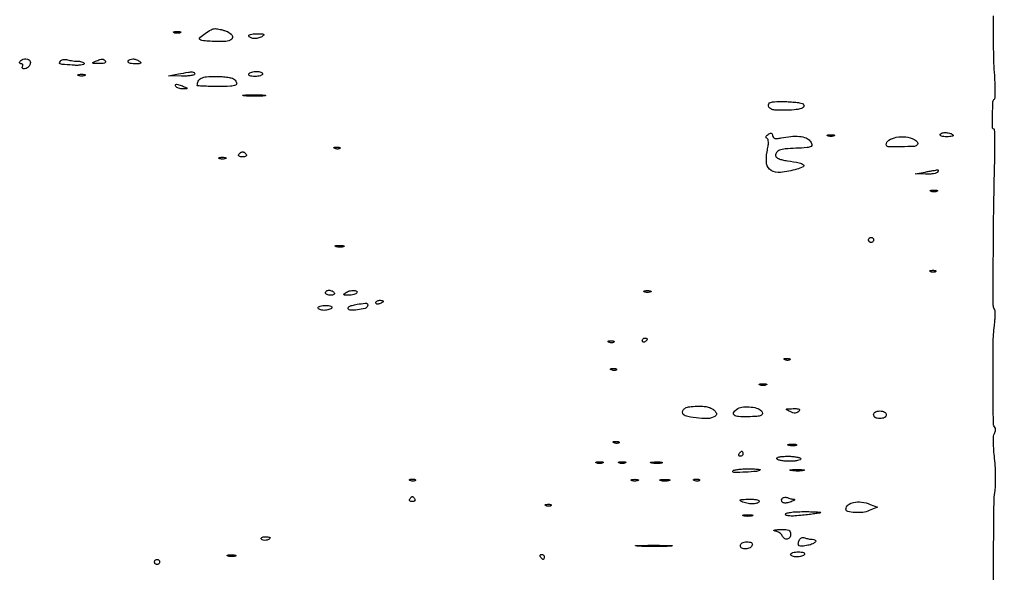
# Model space of a CAD drawing. Extents: x 0 to 1897, y 0 to 3427.
# Drawn here: x 1481.3 to 1871.8, y 880.5 to 1100.6 of the extents above; entities that cross this region are included whole.
import ezdxf

# ---------------------------------------------------------------- set-up
doc = ezdxf.new("R2010")
doc.units = 0
doc.header["$MEASUREMENT"] = 0

msp = doc.modelspace()

# ---------------------------------------------------------------- linework, layer by layer
msp.add_lwpolyline([(1868.537347, 860.533922, -0.001534), (1868.67669, 886.453461, -0.000573), (1868.890615, 908.758606, -0.037454), (1869.220245, 912.599553, 0.030032), (1869.477544, 915.1527, 0.01217), (1869.533711, 918.650988, 0.011897), (1869.411335, 922.464554, 0.013887), (1869.108596, 926.075475, -0.0107), (1868.798285, 929.513434, -0.015707), (1868.68539, 932.546394, -0.014574), (1868.742455, 934.989612, -0.110167), (1869.050542, 936.094439, 0.043359), (1869.33992, 936.769948, 0.053011), (1869.484539, 937.441383, 0.062091), (1869.474392, 938.01136, 0.162296), (1869.29351, 938.373157, -0.196304), (1868.645967, 939.914533, -0.00104), (1868.513549, 956.548338, -0.004057), (1868.547479, 971.747856, -0.029739), (1869.054557, 979, 0.013626), (1869.277668, 981.179369, 0.017884), (1869.355668, 983.178125, 0.01552), (1869.309964, 984.821876, 0.137809), (1869.075621, 985.5, -0.152626), (1868.603822, 987.005404, -0.000609), (1868.611409, 1004.932262, -0.003226), (1868.766705, 1024.120435, -0.002793), (1869.172012, 1044.250103, 0.004434), (1869.254406, 1049.13909, 0.007398), (1869.226374, 1053.254833, 0.002188), (1869.13506, 1056.768714, 0.4054), (1868.896496, 1057.000103, -0.410773), (1868.306619, 1057.582884, -0.006452), (1868.31167, 1062.779854, -0.007493), (1868.460621, 1067.939181, -0.239814), (1869.063083, 1069.004741, 0.244398), (1869.3452, 1069.513959, 0.005892), (1869.386237, 1072.297322, 0.011545), (1869.318996, 1075.637293, 0.007427), (1869.094153, 1079.504741, -0.01176), (1868.834049, 1084.765025, -0.003384), (1868.678274, 1092.911668, -0.003403), (1868.627303, 1102.103078, -0.003616)], format="xyb")
for points in [[(1545.25, 1095.337719, -0.057986), (1544.679992, 1095.181385, -0.037979), (1544, 1095.12966, -0.037979), (1543.320008, 1095.181385, -0.057986), (1542.75, 1095.337719, -0.174857), (1542.540618, 1095.525001, -0.447206), (1542.601562, 1095.693942, -0.078554), (1543.10856, 1095.810911, -0.017491), (1544, 1095.842105, -0.017491), (1544.89144, 1095.810911, -0.078554), (1545.398438, 1095.693942, -0.447206), (1545.459382, 1095.525001, -0.174857)], [(1563.4349, 1096.024751, -0.079372), (1565.474235, 1094.852409, -0.270031), (1565.997924, 1093.474378, -0.270451), (1565.057473, 1092.340861, -0.079508), (1562.75, 1091.894037, -0.012318), (1559.43799, 1091.867683, -0.01556), (1556.378127, 1092.014042, -0.011333), (1553.824413, 1092.274338, -0.16356), (1553.01494, 1092.663853, -0.437317), (1553.036108, 1093.463702, -0.027419), (1555.112014, 1095.091518, -0.031226), (1557.50189, 1096.549357, -0.11858), (1559.1849, 1096.977764, -0.041961), (1560.009177, 1096.91941, -0.016512), (1561.128359, 1096.706989, -0.016206), (1562.329287, 1096.396503, -0.019481)], [(1578, 1094, -0.071118), (1576.467665, 1093.294014, -0.072562), (1574.809534, 1093.052105, -0.084249), (1573.377549, 1093.295118, -0.171919), (1572.5, 1094, -0.353927), (1572.550877, 1094.399201, -0.11662), (1573.098287, 1094.721045, -0.054884), (1574.170669, 1094.926903, -0.021008), (1575.690983, 1094.984687, -0.010352), (1577.528437, 1094.93925, -0.089658), (1578.323367, 1094.757927, -0.454106), (1578.426329, 1094.442127, -0.115435)], [(1485.264432, 1084.402234, -0.215831), (1485.604086, 1083.500572, -0.113287), (1485.253921, 1082.32926, -0.10373), (1484.391035, 1081.351024, -0.161699), (1483.333994, 1081, -0.07215), (1482.82415, 1081.073955, -0.147958), (1482.490047, 1081.29375, -0.18888), (1482.381334, 1081.61987, -0.126158), (1482.5, 1082, 0.088621), (1482.651081, 1082.381806, 0.167455), (1482.608064, 1082.70625, 0.177706), (1482.378351, 1082.922582, 0.101261), (1482, 1083, -0.101261), (1481.621649, 1083.077418, -0.177706), (1481.391936, 1083.29375, -0.167455), (1481.348919, 1083.618194, -0.088621), (1481.5, 1084, -0.139278), (1482.210424, 1084.649263, -0.089544), (1483.288653, 1084.965228, -0.089011), (1484.41548, 1084.884968, -0.134996)], [(1504.75, 1084.013655, -0.040431), (1505.61149, 1083.938614, -0.059584), (1506.339062, 1083.724085, -0.078139), (1506.833828, 1083.412705, -0.216573), (1507, 1083.04706, -0.341221), (1506.729386, 1082.696691, -0.03307), (1505.604687, 1082.481148, -0.031177), (1504.070976, 1082.387631, -0.018796), (1502.25, 1082.458724, -0.001442), (1498.23433, 1082.778617, -0.062933), (1497.406145, 1082.953474, -0.396344), (1497.216131, 1083.316401, -0.070414), (1497.553842, 1084.087118, -0.142283), (1497.967997, 1084.461163, -0.06786), (1498.65614, 1084.68644, -0.058993), (1499.495549, 1084.739402, -0.051876), (1500.362859, 1084.600773, 0.020353), (1501.343941, 1084.379883, 0.011931), (1502.533152, 1084.191753, 0.011921), (1503.733551, 1084.060151, 0.019824)], [(1515.5, 1084, -0.318439), (1515.475372, 1083.609581, -0.140558), (1515.029508, 1083.296669, -0.06407), (1514.113378, 1083.106483, -0.024496), (1512.809017, 1083.070285, -0.005454), (1510.95871, 1083.129783, -0.144624), (1510.49562, 1083.288562, -0.558151), (1510.511072, 1083.526211, -0.020466), (1511.5, 1084, -0.014383), (1513.276385, 1084.703529, -0.087303), (1514.247158, 1084.874333, -0.165197), (1514.914981, 1084.647498, -0.090836)], [(1529, 1084, -0.076039), (1529.518492, 1083.540159, -0.472557), (1529.460349, 1083.236882, -0.11317), (1528.821679, 1083.057997, -0.010771), (1527.190983, 1083.015313, -0.025089), (1525.89316, 1083.074456, -0.063857), (1524.97564, 1083.282762, -0.13642), (1524.524468, 1083.60619, -0.317918), (1524.5, 1084, -0.13871), (1525.254741, 1084.69131, -0.117005), (1526.312182, 1084.942196, -0.090548), (1527.598929, 1084.707245, -0.053182)], [(1507.25, 1078.337719, -0.057986), (1506.679992, 1078.181385, -0.037979), (1506, 1078.12966, -0.037979), (1505.320008, 1078.181385, -0.057986), (1504.75, 1078.337719, -0.174857), (1504.540618, 1078.525001, -0.447206), (1504.601562, 1078.693942, -0.078554), (1505.10856, 1078.810911, -0.017491), (1506, 1078.842105, -0.017491), (1506.89144, 1078.810911, -0.078554), (1507.398438, 1078.693942, -0.447206), (1507.459382, 1078.525001, -0.174857)], [(1551, 1079, -0.332913), (1550.710717, 1078.61368, -0.030833), (1549.472976, 1078.332136, -0.029753), (1547.7822, 1078.158178, -0.017517), (1545.75, 1078.141905), (1540.5, 1078.283811), (1544.5, 1079, -0.003342), (1548.478876, 1079.68499, -0.040973), (1550.014987, 1079.81108, -0.163766), (1550.714207, 1079.575752, -0.234538)], [(1566.8, 1076.8, -0.117746), (1567.650253, 1075.416263, -0.392692), (1567.242889, 1074.532251, -0.089407), (1565.181073, 1074.0879, -0.008482), (1560, 1074, -0.0049), (1556.932472, 1074.030062, -0.008158), (1554.35, 1074.12285, -0.002653), (1552.158846, 1074.249057, -0.395925), (1552, 1074.418213, -0.116399), (1552.409978, 1076.155436, -0.165709), (1553.529493, 1077.260385, -0.091912), (1555.65794, 1077.842827, -0.020953), (1559.406989, 1078, -0.017291), (1561.901301, 1077.913714, -0.022942), (1564.156673, 1077.653117, -0.022589), (1565.96818, 1077.27442, -0.134336)], [(1578, 1079, -0.257909), (1577.787575, 1078.615572, -0.061379), (1577.101414, 1078.29375, -0.048032), (1576.112882, 1078.072735, -0.031003), (1574.940983, 1078, -0.027979), (1573.756294, 1078.066344, -0.069343), (1572.916013, 1078.281216, -0.145541), (1572.509855, 1078.608231, -0.297719), (1572.5, 1079, -0.130646), (1572.906663, 1079.384508, -0.045439), (1573.653525, 1079.70625, -0.041396), (1574.57934, 1079.926158, -0.037634), (1575.559017, 1080, -0.039081), (1576.49372, 1079.92683, -0.058208), (1577.282961, 1079.70625, -0.076538), (1577.820624, 1079.382793, -0.222681)], [(1546.5, 1074, -0.003353), (1547.834417, 1073.41595, -0.352087), (1547.919734, 1073.249832, -0.343362), (1547.775846, 1073.126981, -0.003282), (1546.309017, 1073.070285, -0.042673), (1545.425041, 1073.117381, -0.045307), (1544.580088, 1073.314396, -0.049915), (1543.892224, 1073.621061, -0.125173), (1543.5, 1074, -0.170953), (1543.368962, 1074.600228, -0.378432), (1543.693694, 1074.887087, -0.086739), (1544.697095, 1074.711699, -0.014943)], [(1578.776433, 1070.273107, -0.016947), (1577.043501, 1070.150473, -0.008983), (1574.890462, 1070.110009, -0.00893), (1572.684837, 1070.147583, -0.013671), (1570.776433, 1070.266503, -0.057523), (1570.092045, 1070.40844, -0.807686), (1570.106202, 1070.539701, -0.022011), (1571.635274, 1070.63236, -0.003921), (1574.5, 1070.65719, -0.004138), (1577.373175, 1070.635783, -0.018464), (1579.056202, 1070.54709, -0.661512), (1579.099419, 1070.413268, -0.153636)], [(1792.971975, 1067.038482, -0.368914), (1793.259933, 1066.107712, -0.217881), (1792.339763, 1065.276033, -0.057096), (1789.437646, 1064.712468, -0.018105), (1785.025503, 1064.529133, -0.012246), (1782.149198, 1064.584277, -0.060994), (1780.559006, 1064.849879, -0.125693), (1779.664795, 1065.382752, -0.147701), (1779.202179, 1066.25, -0.175997), (1779.339621, 1067.1492, -0.199619), (1780.015979, 1067.692393, -0.063847), (1781.598441, 1067.939751, -0.00749), (1785.176676, 1067.984687, -0.013435), (1787.705578, 1067.910596, -0.01616), (1790.074916, 1067.700423, -0.014923), (1792.040682, 1067.40205, -0.096152)], [(1784.178569, 1053.53922, -0.030977), (1788.065799, 1054.143707, -0.047306), (1791.476349, 1054.136183, -0.058161), (1794.131673, 1053.562057, -0.153768), (1795.679962, 1052.423001, -0.078923), (1796.436298, 1050.948151, -0.364424), (1796.104704, 1050.124172, -0.104919), (1794.568893, 1049.682225, -0.007288), (1790.052259, 1049.426572, 0.012063), (1785.830109, 1049.147124, 0.064625), (1783.58338, 1048.646397, 0.144794), (1782.434761, 1047.798414, 0.163242), (1782, 1046.502256, 0.225981), (1782.300899, 1045.870492, 0.068016), (1783.234932, 1045.302983, 0.046316), (1784.71823, 1044.815395, 0.020418), (1786.75, 1044.436863, -0.010879), (1791.451511, 1043.653413, -0.137512), (1793.045101, 1042.8635, -0.534703), (1792.923919, 1042.03214, -0.043325), (1790.445328, 1041.106514, -0.038194), (1783.977107, 1039.832583, -0.16386), (1780.186012, 1040.627637, -0.234342), (1778.440633, 1043.298256, -0.080307), (1778.639226, 1048.048563, 0.013236), (1779.043669, 1050.328276, 0.040448), (1779.150728, 1051.894193, 0.065952), (1779.002483, 1052.914369, 0.228619), (1778.571852, 1053.399918, -0.14259), (1778.2468, 1053.662253, -0.225446), (1778.189051, 1054.00902, -0.129219), (1778.438973, 1054.430266, -0.041943), (1779, 1054.897537, -0.040428), (1779.746584, 1055.334797, -0.178672), (1780.245386, 1055.382527, -0.216807), (1780.595834, 1055.096095, -0.060978), (1780.835029, 1054.412888, 0.119999), (1781.16887, 1053.728474, 0.156903), (1781.752693, 1053.356848, 0.093079), (1782.695214, 1053.290799, 0.025141)], [(1805.25, 1054.337719, -0.057986), (1804.679992, 1054.181385, -0.037979), (1804, 1054.12966, -0.037979), (1803.320008, 1054.181385, -0.057986), (1802.75, 1054.337719, -0.174857), (1802.540618, 1054.525001, -0.447206), (1802.601562, 1054.693942, -0.078554), (1803.10856, 1054.810911, -0.017491), (1804, 1054.842105, -0.017491), (1804.89144, 1054.810911, -0.078554), (1805.398438, 1054.693942, -0.447206), (1805.459382, 1054.525001, -0.174857)], [(1852.640897, 1054.692436, -0.445846), (1852.626911, 1054.430731, -0.103315), (1852.182386, 1054.203403, -0.046502), (1851.299127, 1054.048251, -0.02024), (1850.10765, 1054, -0.026566), (1848.864471, 1054.066099, -0.063631), (1847.967848, 1054.27919, -0.130985), (1847.517539, 1054.601287, -0.321148), (1847.49137, 1054.986036, -0.208659), (1848.317909, 1055.558577, -0.06292), (1849.877069, 1055.665892, -0.06092), (1851.518769, 1055.369452, -0.121864)], [(1837.09375, 1052.949827, -0.048307), (1837.801623, 1052.477979, -0.071107), (1838.307162, 1051.92913, -0.094739), (1838.542517, 1051.392702, -0.19702), (1838.468991, 1050.949827, -0.245024), (1837.202765, 1050.196582, -0.011012), (1831.968819, 1050.01836, -0.00983), (1826.721556, 1050.058469, -0.406239), (1826, 1050.8, -0.262875), (1827.03996, 1052.641362, -0.088013), (1830.031055, 1053.791144, -0.07384), (1833.806425, 1053.957373, -0.097302)], [(1571.5, 1047, -0.210115), (1571.553029, 1046.621971, -0.178861), (1571.314314, 1046.29375, -0.100989), (1570.768372, 1046.071437, -0.046386), (1570, 1046, -0.046386), (1569.231628, 1046.071437, -0.100989), (1568.685686, 1046.29375, -0.178861), (1568.446971, 1046.621971, -0.210115), (1568.5, 1047, -0.057296), (1568.80183, 1047.382513, -0.050113), (1569.195564, 1047.70625, -0.052849), (1569.617099, 1047.926995, -0.094481), (1570, 1048, -0.094481), (1570.382901, 1047.926995, -0.052849), (1570.804436, 1047.70625, -0.050113), (1571.19817, 1047.382513, -0.057296)], [(1608.729167, 1049.395833, -0.126455), (1608.402231, 1049.202593, -0.060344), (1607.916927, 1049.123424, -0.05415), (1607.359369, 1049.160852, -0.051402), (1606.8125, 1049.316886, -0.054073), (1606.395823, 1049.538436, -0.470617), (1606.37858, 1049.720685, -0.168741), (1606.670344, 1049.862007, -0.018894), (1607.416667, 1049.921053, -0.028489), (1608.112848, 1049.910055, -0.077125), (1608.592839, 1049.799335, -0.208169), (1608.77538, 1049.614691, -0.296942)], [(1563.25, 1045.337719, -0.057986), (1562.679992, 1045.181385, -0.037979), (1562, 1045.12966, -0.037979), (1561.320008, 1045.181385, -0.057986), (1560.75, 1045.337719, -0.174857), (1560.540618, 1045.525001, -0.447206), (1560.601562, 1045.693942, -0.078554), (1561.10856, 1045.810911, -0.017491), (1562, 1045.842105, -0.017491), (1562.89144, 1045.810911, -0.078554), (1563.398438, 1045.693942, -0.447206), (1563.459382, 1045.525001, -0.174857)], [(1846.5, 1040, -0.181612), (1846.008607, 1039.620268, -0.030517), (1844.832412, 1039.335435, -0.029989), (1843.341032, 1039.160724, -0.022629), (1841.690983, 1039.141905), (1837.5, 1039.283811), (1841.5, 1040, -0.000066), (1843.090931, 1040.284636, -0.000083), (1844.562649, 1040.547493, -0.000065), (1845.797368, 1040.767643, -0.000669), (1846.309017, 1040.858095, -0.146462), (1846.563619, 1040.828113, -0.240409), (1846.698838, 1040.664565, -0.142035), (1846.680459, 1040.374083, -0.052099)], [(1846.25, 1032.337719, -0.057986), (1845.679992, 1032.181385, -0.037979), (1845, 1032.12966, -0.037979), (1844.320008, 1032.181385, -0.057986), (1843.75, 1032.337719, -0.174857), (1843.540618, 1032.525001, -0.447206), (1843.601562, 1032.693942, -0.078554), (1844.10856, 1032.810911, -0.017491), (1845, 1032.842105, -0.017491), (1845.89144, 1032.810911, -0.078554), (1846.398438, 1032.693942, -0.447206), (1846.459382, 1032.525001, -0.174857)], [(1821, 1013, -0.099038), (1820.923658, 1012.618362, -0.097945), (1820.70625, 1012.29375, -0.097945), (1820.381638, 1012.076342, -0.099038), (1820, 1012, -0.099038), (1819.618362, 1012.076342, -0.097945), (1819.29375, 1012.29375, -0.097945), (1819.076342, 1012.618362, -0.099038), (1819, 1013, -0.099038), (1819.076342, 1013.381638, -0.097945), (1819.29375, 1013.70625, -0.097945), (1819.618362, 1013.923658, -0.099038), (1820, 1014, -0.099038), (1820.381638, 1013.923658, -0.097945), (1820.70625, 1013.70625, -0.097945), (1820.923658, 1013.381638, -0.099038)], [(1610.269032, 1010.344063, -0.06278), (1609.671085, 1010.185595, -0.030339), (1608.880008, 1010.127736, -0.029507), (1608.036634, 1010.167106, -0.037336), (1607.269032, 1010.307009, -0.087174), (1606.883358, 1010.48334, -0.597527), (1606.900903, 1010.643467, -0.080377), (1607.431793, 1010.764444, -0.012823), (1608.5, 1010.805051, -0.014395), (1609.580113, 1010.787295, -0.052471), (1610.257153, 1010.684921, -0.333666), (1610.386009, 1010.52287, -0.31318)], [(1845.729167, 1000.395833, -0.126455), (1845.402231, 1000.202593, -0.060344), (1844.916927, 1000.123424, -0.05415), (1844.359369, 1000.160852, -0.051402), (1843.8125, 1000.316886, -0.054073), (1843.395823, 1000.538436, -0.470617), (1843.37858, 1000.720685, -0.168741), (1843.670344, 1000.862007, -0.018894), (1844.416667, 1000.921053, -0.028489), (1845.112848, 1000.910055, -0.077125), (1845.592839, 1000.799335, -0.208169), (1845.77538, 1000.614691, -0.296942)], [(1606.5, 992, -0.202618), (1606.558599, 991.621877, -0.181468), (1606.33165, 991.29375, -0.104212), (1605.804599, 991.071541, -0.047867), (1605.059017, 991, -0.0466), (1604.270941, 991.073608, -0.066561), (1603.604836, 991.29375, -0.086673), (1603.155423, 991.618015, -0.195654), (1603, 992, -0.142666), (1603.111069, 992.38134, -0.09965), (1603.423289, 992.70625, -0.08433), (1603.890182, 992.925146, -0.067639), (1604.440983, 993, -0.061875), (1605.038022, 992.925833, -0.051278), (1605.640225, 992.70625, -0.053305), (1606.157656, 992.382836, -0.08825)], [(1615.5, 992, -0.139745), (1615.079083, 991.616027, -0.043178), (1614.273037, 991.298248, -0.039395), (1613.266377, 991.083177, -0.03437), (1612.190983, 991.015313, -0.01112), (1610.814296, 991.053773, -0.161557), (1610.366242, 991.227822, -0.457374), (1610.360053, 991.509159, -0.040301), (1611, 992, -0.073095), (1612.564344, 992.713285, -0.070585), (1614.286883, 992.957673, -0.138708), (1615.343707, 992.658741, -0.414875)], [(1732.25, 992.337719, -0.057986), (1731.679992, 992.181385, -0.037979), (1731, 992.12966, -0.037979), (1730.320008, 992.181385, -0.057986), (1729.75, 992.337719, -0.174857), (1729.540618, 992.525001, -0.447206), (1729.601562, 992.693942, -0.078554), (1730.10856, 992.810911, -0.017491), (1731, 992.842105, -0.017491), (1731.89144, 992.810911, -0.078554), (1732.398438, 992.693942, -0.447206), (1732.459382, 992.525001, -0.174857)], [(1626, 988.606989, -0.222225), (1625.912889, 988.420671, -0.030693), (1625.559375, 988.160341, -0.030395), (1625.074558, 987.887494, -0.02136), (1624.5, 987.638374, -0.055937), (1623.925634, 987.488865, -0.100118), (1623.440625, 987.516384, -0.147206), (1623.122486, 987.710807, -0.184534), (1623, 988.031385, -0.152681), (1623.115494, 988.400789, -0.098158), (1623.440625, 988.715469, -0.08088), (1623.926468, 988.92777, -0.062722), (1624.5, 989, -0.024748), (1625.074824, 988.971531, -0.039339), (1625.559375, 988.884553, -0.046727), (1625.903916, 988.758929, -0.289661)], [(1605.5, 986, -0.130646), (1605.093337, 985.615492, -0.045439), (1604.346475, 985.29375, -0.041396), (1603.42066, 985.073842, -0.037634), (1602.440983, 985, -0.039081), (1601.50628, 985.07317, -0.058208), (1600.717039, 985.29375, -0.076538), (1600.179376, 985.617207, -0.222681), (1600, 986, -0.257909), (1600.212425, 986.384428, -0.061379), (1600.898586, 986.70625, -0.048032), (1601.887118, 986.927265, -0.031003), (1603.059017, 987, -0.027979), (1604.243706, 986.933656, -0.069343), (1605.083987, 986.718784, -0.145541), (1605.490145, 986.391769, -0.297719)], [(1619.756034, 986.75, -0.25532), (1618.715757, 985.774183, -0.035242), (1615.694482, 985.214963, -0.036727), (1612.747597, 985.099543, -0.40421), (1612, 985.873212, -0.274543), (1612.360159, 986.479696, -0.054406), (1613.577242, 986.980448, -0.03302), (1615.617596, 987.427306, -0.009422), (1618.833333, 987.850168, -0.096995), (1619.310325, 987.811216, -0.150634), (1619.654377, 987.588799, -0.153517), (1619.809463, 987.214956, -0.101845)], [(1717.729167, 972.395833, -0.126455), (1717.402231, 972.202593, -0.060344), (1716.916927, 972.123424, -0.05415), (1716.359369, 972.160852, -0.051402), (1715.8125, 972.316886, -0.054073), (1715.395823, 972.538436, -0.470617), (1715.37858, 972.720685, -0.168741), (1715.670344, 972.862007, -0.018894), (1716.416667, 972.921053, -0.028489), (1717.112848, 972.910055, -0.077125), (1717.592839, 972.799335, -0.208169), (1717.77538, 972.614691, -0.296942)], [(1731, 973.559017, -0.151918), (1730.934461, 973.34829, -0.038439), (1730.70625, 973.066025, -0.035638), (1730.382774, 972.768994, -0.029505), (1730, 972.5, -0.082592), (1729.6179, 972.343488, -0.161196), (1729.29375, 972.3746, -0.182303), (1729.078288, 972.586039, -0.108972), (1729, 972.940983, -0.093332), (1729.076123, 973.345238, -0.09642), (1729.29375, 973.688914, -0.099167), (1729.618444, 973.918938, -0.105053), (1730, 974, -0.042167), (1730.382849, 973.967655, -0.061769), (1730.70625, 973.870461, -0.081139), (1730.92554, 973.727648, -0.210953)], [(1787.729167, 965.395833, -0.126455), (1787.402231, 965.202593, -0.060344), (1786.916927, 965.123424, -0.05415), (1786.359369, 965.160852, -0.051402), (1785.8125, 965.316886, -0.054073), (1785.395823, 965.538436, -0.470617), (1785.37858, 965.720685, -0.168741), (1785.670344, 965.862007, -0.018894), (1786.416667, 965.921053, -0.028489), (1787.112848, 965.910055, -0.077125), (1787.592839, 965.799335, -0.208169), (1787.77538, 965.614691, -0.296942)], [(1718.729167, 961.395833, -0.126455), (1718.402231, 961.202593, -0.060344), (1717.916927, 961.123424, -0.05415), (1717.359369, 961.160852, -0.051402), (1716.8125, 961.316886, -0.054073), (1716.395823, 961.538436, -0.470617), (1716.37858, 961.720685, -0.168741), (1716.670344, 961.862007, -0.018894), (1717.416667, 961.921053, -0.028489), (1718.112848, 961.910055, -0.077125), (1718.592839, 961.799335, -0.208169), (1718.77538, 961.614691, -0.296942)], [(1778.25, 955.337719, -0.057986), (1777.679992, 955.181385, -0.037979), (1777, 955.12966, -0.037979), (1776.320008, 955.181385, -0.057986), (1775.75, 955.337719, -0.174857), (1775.540618, 955.525001, -0.447206), (1775.601562, 955.693942, -0.078554), (1776.10856, 955.810911, -0.017491), (1777, 955.842105, -0.017491), (1777.89144, 955.810911, -0.078554), (1778.398438, 955.693942, -0.447206), (1778.459382, 955.525001, -0.174857)], [(1757.50246, 945.354683, -0.025755), (1758.307618, 944.462012, -0.139329), (1758.562546, 943.868218, -0.215225), (1758.412145, 943.373852, -0.071729), (1757.823889, 942.869995, -0.135099), (1754.977511, 942.000457, -0.039405), (1750.360476, 942.235465, -0.036668), (1746.077085, 943.116813, -0.335436), (1745, 944.541667, -0.178315), (1745.394253, 945.612009, -0.131425), (1746.44324, 946.335222, -0.065098), (1748.389562, 946.754623, -0.015835), (1751.678571, 946.921053, -0.029513), (1753.54379, 946.846186, -0.040926), (1755.188996, 946.545224, -0.047332), (1756.537158, 946.041873, -0.083561)], [(1776.347027, 945.052973, -0.182422), (1776.800142, 944.050522, -0.313106), (1776.34603, 943.298463, -0.086869), (1774.57294, 942.850641, -0.014752), (1771.07585, 942.694612, -0.019016), (1767.297473, 942.781313, -0.128991), (1765.5375, 943.359739, -0.401891), (1765.30933, 944.323691, -0.099934), (1766.501572, 945.653108, -0.123459), (1768.549329, 946.506509, -0.052565), (1771.537557, 946.638533, -0.05261), (1774.472799, 946.146746, -0.129281)], [(1791.232627, 944.832627, -0.082929), (1790.554058, 944.348274, -0.109136), (1789.816857, 944.17019, -0.08422), (1788.931016, 944.302648, -0.033133), (1787.782627, 944.764947, -0.008664), (1786.384455, 945.468641, -0.505637), (1786.34744, 945.71208, -0.19034), (1786.719846, 945.873593, -0.003356), (1788.95, 945.93232, -0.013015), (1790.653861, 945.921391, -0.104506), (1791.411162, 945.735506, -0.375409), (1791.565139, 945.374923, -0.118227)], [(1826, 943.5, -0.140575), (1825.822179, 942.88002, -0.118484), (1825.333333, 942.4, -0.088208), (1824.543379, 942.09863, -0.04716), (1823.5, 942, -0.04716), (1822.456621, 942.09863, -0.088208), (1821.666667, 942.4, -0.118484), (1821.177821, 942.88002, -0.140575), (1821, 943.5, -0.140575), (1821.177821, 944.11998, -0.118484), (1821.666667, 944.6, -0.088208), (1822.456621, 944.90137, -0.04716), (1823.5, 945, -0.04716), (1824.543379, 944.90137, -0.088208), (1825.333333, 944.6, -0.118484), (1825.822179, 944.11998, -0.140575)], [(1719.729167, 932.395833, -0.126455), (1719.402231, 932.202593, -0.060344), (1718.916927, 932.123424, -0.05415), (1718.359369, 932.160852, -0.051402), (1717.8125, 932.316886, -0.054073), (1717.395823, 932.538436, -0.470617), (1717.37858, 932.720685, -0.168741), (1717.670344, 932.862007, -0.018894), (1718.416667, 932.921053, -0.028489), (1719.112848, 932.910055, -0.077125), (1719.592839, 932.799335, -0.208169), (1719.77538, 932.614691, -0.296942)], [(1790.269032, 931.344063, -0.06278), (1789.671085, 931.185595, -0.030339), (1788.880008, 931.127736, -0.029507), (1788.036634, 931.167106, -0.037336), (1787.269032, 931.307009, -0.087174), (1786.883358, 931.48334, -0.597527), (1786.900903, 931.643467, -0.080377), (1787.431793, 931.764444, -0.012823), (1788.5, 931.805051, -0.014395), (1789.580113, 931.787295, -0.052471), (1790.257153, 931.684921, -0.333666), (1790.386009, 931.52287, -0.31318)], [(1769, 928, -0.105053), (1768.918938, 927.618444, -0.099167), (1768.688914, 927.29375, -0.09642), (1768.345238, 927.076123, -0.093332), (1767.940983, 927, -0.108972), (1767.586039, 927.078288, -0.182303), (1767.3746, 927.29375, -0.161196), (1767.343488, 927.6179, -0.082592), (1767.5, 928, -0.029505), (1767.768994, 928.382774, -0.035638), (1768.066025, 928.70625, -0.038439), (1768.34829, 928.934461, -0.151918), (1768.559017, 929, -0.210953), (1768.727648, 928.92554, -0.081139), (1768.870461, 928.70625, -0.061769), (1768.967655, 928.382849, -0.042167)], [(1792, 926, -0.308946), (1791.73472, 925.611648, -0.037703), (1790.695461, 925.29375, -0.03416), (1789.261135, 925.072294, -0.021227), (1787.559017, 925, -0.02093), (1785.813184, 925.073113, -0.027868), (1784.241025, 925.29375, -0.027581), (1782.999702, 925.611109, -0.179846), (1782.5, 926, -0.420328), (1782.601709, 926.411625, -0.077973), (1783.408386, 926.731124, -0.040398), (1784.867237, 926.937793, -0.014995), (1786.940983, 927, -0.018609), (1788.880175, 926.927803, -0.03019), (1790.513914, 926.70625, -0.030871), (1791.717994, 926.389965, -0.323693)], [(1713.25, 924.337719, -0.057986), (1712.679992, 924.181385, -0.037979), (1712, 924.12966, -0.037979), (1711.320008, 924.181385, -0.057986), (1710.75, 924.337719, -0.174857), (1710.540618, 924.525001, -0.447206), (1710.601562, 924.693942, -0.078554), (1711.10856, 924.810911, -0.017491), (1712, 924.842105, -0.017491), (1712.89144, 924.810911, -0.078554), (1713.398438, 924.693942, -0.447206), (1713.459382, 924.525001, -0.174857)], [(1722.25, 924.337719, -0.057986), (1721.679992, 924.181385, -0.037979), (1721, 924.12966, -0.037979), (1720.320008, 924.181385, -0.057986), (1719.75, 924.337719, -0.174857), (1719.540618, 924.525001, -0.447206), (1719.601562, 924.693942, -0.078554), (1720.10856, 924.810911, -0.017491), (1721, 924.842105, -0.017491), (1721.89144, 924.810911, -0.078554), (1722.398438, 924.693942, -0.447206), (1722.459382, 924.525001, -0.174857)], [(1736.761659, 924.31292, -0.041951), (1735.934218, 924.169017, -0.020826), (1734.869594, 924.119272, -0.020511), (1733.754739, 924.159391, -0.028254), (1732.761659, 924.292739, -0.082665), (1732.319562, 924.45659, -0.67161), (1732.339362, 924.605813, -0.053901), (1733.071102, 924.715166, -0.008901), (1734.5, 924.747817, -0.009782), (1735.938425, 924.726931, -0.038992), (1736.814362, 924.62839, -0.417468), (1736.916221, 924.476221, -0.285845)], [(1775.916667, 921.640112, -0.15454), (1774.464346, 921.016199, -0.01121), (1770.060399, 920.677814, -0.007837), (1765.55583, 920.50388, -0.420943), (1765, 921.047115, -0.339577), (1765.286781, 921.420685, -0.023695), (1766.664583, 921.72009, -0.025846), (1768.494345, 921.931292, -0.015811), (1770.666667, 922, -0.005966), (1772.811613, 921.974405, -0.011145), (1774.546354, 921.894283, -0.007617), (1775.871359, 921.783151, -0.658844)], [(1793.26375, 921.296069, -0.031163), (1792.209518, 921.160023, -0.015827), (1790.872547, 921.114038, -0.015659), (1789.485188, 921.153707, -0.022548), (1788.26375, 921.282419, -0.075924), (1787.761725, 921.438612, -0.720633), (1787.780601, 921.581582, -0.040183), (1788.711719, 921.684722, -0.006817), (1790.5, 921.713986, -0.00738), (1792.29708, 921.692368, -0.030832), (1793.374351, 921.596853, -0.49082), (1793.455688, 921.450815, -0.248898)], [(1638.729167, 917.395833, -0.126455), (1638.402231, 917.202593, -0.060344), (1637.916927, 917.123424, -0.05415), (1637.359369, 917.160852, -0.051402), (1636.8125, 917.316886, -0.054073), (1636.395823, 917.538436, -0.470617), (1636.37858, 917.720685, -0.168741), (1636.670344, 917.862007, -0.018894), (1637.416667, 917.921053, -0.028489), (1638.112848, 917.910055, -0.077125), (1638.592839, 917.799335, -0.208169), (1638.77538, 917.614691, -0.296942)], [(1727.25, 917.337719, -0.057986), (1726.679992, 917.181385, -0.037979), (1726, 917.12966, -0.037979), (1725.320008, 917.181385, -0.057986), (1724.75, 917.337719, -0.174857), (1724.540618, 917.525001, -0.447206), (1724.601562, 917.693942, -0.078554), (1725.10856, 917.810911, -0.017491), (1726, 917.842105, -0.017491), (1726.89144, 917.810911, -0.078554), (1727.398438, 917.693942, -0.447206), (1727.459382, 917.525001, -0.174857)], [(1739.75, 917.310674, -0.039571), (1738.952734, 917.168469, -0.024357), (1738, 917.122029, -0.024357), (1737.047266, 917.168469, -0.039571), (1736.25, 917.310674, -0.161593), (1735.99086, 917.478988, -0.542911), (1736.042187, 917.633659, -0.052887), (1736.748017, 917.740287, -0.011065), (1738, 917.767997, -0.011065), (1739.251983, 917.740287, -0.052887), (1739.957813, 917.633659, -0.542911), (1740.00914, 917.478988, -0.161593)], [(1751.729167, 917.395833, -0.126455), (1751.402231, 917.202593, -0.060344), (1750.916927, 917.123424, -0.05415), (1750.359369, 917.160852, -0.051402), (1749.8125, 917.316886, -0.054073), (1749.395823, 917.538436, -0.470617), (1749.37858, 917.720685, -0.168741), (1749.670344, 917.862007, -0.018894), (1750.416667, 917.921053, -0.028489), (1751.112848, 917.910055, -0.077125), (1751.592839, 917.799335, -0.208169), (1751.77538, 917.614691, -0.296942)], [(1638.5, 910, -0.146489), (1638.602013, 909.620597, -0.191582), (1638.461189, 909.29375, -0.134005), (1638.074636, 909.072951, -0.063222), (1637.5, 909, -0.063222), (1636.925364, 909.072951, -0.134005), (1636.538811, 909.29375, -0.191582), (1636.397987, 909.620597, -0.146489), (1636.5, 910, -0.025622), (1636.764631, 910.382847, -0.032351), (1637.048689, 910.70625, -0.033983), (1637.313296, 910.937141, -0.163822), (1637.5, 911, -0.163822), (1637.686704, 910.937141, -0.033983), (1637.951311, 910.70625, -0.032351), (1638.235369, 910.382847, -0.025622)], [(1775.5, 909, -0.197571), (1774.558565, 908.317753, -0.059316), (1772.765433, 908.104281, -0.052296), (1770.608827, 908.330464, -0.049255), (1768.5, 909, -0.096524), (1767.919357, 909.3958, -0.556475), (1767.989213, 909.686834, -0.069498), (1768.951999, 909.862881, -0.006867), (1771.309017, 909.929715, -0.015584), (1773.280547, 909.897081, -0.042672), (1774.660169, 909.71249, -0.08628), (1775.40621, 909.405446, -0.411581)], [(1789.331787, 909.936614, -0.279891), (1789.512695, 909.812843, -0.33398), (1789.468771, 909.616147, -0.063848), (1788.987237, 909.301413, -0.017573), (1788.157647, 908.934674, -0.054941), (1786.409995, 908.448499, -0.122162), (1785.042195, 908.560312, -0.252223), (1784.445043, 909.198781, -0.205681), (1784.584839, 910.137272, -0.123057), (1784.93251, 910.47598, -0.081403), (1785.455859, 910.675968, -0.073374), (1786.070759, 910.710485, -0.069109), (1786.682938, 910.568174, 0.019029), (1787.335263, 910.345935, 0.014061), (1788.0718, 910.148281, 0.014256), (1788.77922, 910.000789, 0.030718)], [(1692.729167, 907.395833, -0.126455), (1692.402231, 907.202593, -0.060344), (1691.916927, 907.123424, -0.05415), (1691.359369, 907.160852, -0.051402), (1690.8125, 907.316886, -0.054073), (1690.395823, 907.538436, -0.470617), (1690.37858, 907.720685, -0.168741), (1690.670344, 907.862007, -0.018894), (1691.416667, 907.921053, -0.028489), (1692.112848, 907.910055, -0.077125), (1692.592839, 907.799335, -0.208169), (1692.77538, 907.614691, -0.296942)], [(1819.6849, 907.876991), (1822.5, 906.753982), (1819.295832, 905.392824, -0.072283), (1816.707539, 904.711504, -0.042591), (1813.504482, 904.621971, -0.041078), (1810.731309, 905.010779, -0.350756), (1810, 905.925, -0.228714), (1810.833941, 907.652744, -0.118684), (1813.056453, 908.685915, -0.084049), (1816.243402, 908.785322, -0.060839)], [(1772.75, 903.310674, -0.039571), (1771.952734, 903.168469, -0.024357), (1771, 903.122029, -0.024357), (1770.047266, 903.168469, -0.039571), (1769.25, 903.310674, -0.161593), (1768.99086, 903.478988, -0.542911), (1769.042187, 903.633659, -0.052887), (1769.748017, 903.740287, -0.011065), (1771, 903.767997, -0.011065), (1772.251983, 903.740287, -0.052887), (1772.957813, 903.633659, -0.542911), (1773.00914, 903.478988, -0.161593)], [(1799.916667, 904.623139, -0.144316), (1799.561951, 904.452393, -0.003113), (1797.639583, 904.150553, -0.006885), (1795.366941, 903.840141, -0.00456), (1792.75, 903.543545, -0.00968), (1789.705922, 903.286087, -0.030207), (1787.650357, 903.276586, -0.045502), (1786.356014, 903.467859, -0.3462), (1786, 903.920406, -0.338261), (1786.354509, 904.384466, -0.029149), (1787.909575, 904.71234, -0.026087), (1790.158949, 904.932023, -0.011299), (1793.166667, 905, -0.004938), (1795.886686, 904.973135, -0.009005), (1798.105729, 904.889297, -0.004849), (1799.865, 904.773951, -0.659159)], [(1581, 894.606989, -0.291414), (1580.618601, 894.008169, -0.069655), (1579.436609, 893.645818, -0.0667), (1578.155087, 893.613548, -0.231296), (1577.473008, 894.043674, -0.214542), (1577.42542, 894.405148, -0.177225), (1577.660421, 894.719079, -0.099152), (1578.193244, 894.931736, -0.045552), (1578.940983, 895, -0.017964), (1579.730252, 894.971635, -0.029198), (1580.395164, 894.884553, -0.029196), (1580.887487, 894.760424, -0.327354)], [(1788, 896, -0.143295), (1787.619706, 894.700282, -0.210492), (1786.642401, 894.05077, -0.207384), (1785.491415, 894.329181, -0.140434), (1784.668138, 895.422436, 0.105841), (1784.292247, 895.999554, 0.051183), (1783.603738, 896.556687, 0.047527), (1782.735704, 897.011974, 0.049883), (1781.811149, 897.286254, -0.095879), (1781.359662, 897.466521, -0.641328), (1781.384243, 897.639988, -0.055254), (1782.184456, 897.784879, -0.009174), (1783.75, 897.863818, -0.014636), (1786.097457, 897.870302, -0.096998), (1787.235773, 897.615876, -0.196353), (1787.800187, 897.033498, -0.095782)], [(1796.581787, 894, -0.124839), (1797.753966, 893.7027, -0.454188), (1797.901884, 893.045394, -0.141082), (1796.814998, 892.203306, -0.045395), (1794.840278, 891.618056, -0.019983), (1792.482573, 891.243773, -0.158719), (1791.414363, 891.457351, -0.299327), (1791.049525, 892.16336, -0.065517), (1791.384891, 893.560626, -0.082006), (1791.752909, 894.188655, -0.109251), (1792.274039, 894.592653, -0.112307), (1792.905379, 894.732603, -0.090464), (1793.590217, 894.603754, 0.024871), (1794.29607, 894.372443, 0.016952), (1795.118001, 894.177353, 0.017115), (1795.925657, 894.042936, 0.032684)], [(1740.291588, 891.260682, -0.009156), (1737.425385, 891.14988, -0.005021), (1733.911868, 891.11374, -0.005002), (1730.342947, 891.148573, -0.00796), (1727.291588, 891.257502, -0.039068), (1726.304715, 891.386221, -0.875674), (1726.313779, 891.506173, -0.011964), (1728.842228, 891.589703, -0.002213), (1733.5, 891.61146, -0.002293), (1738.166435, 891.591202, -0.010669), (1740.857529, 891.509731, -0.808064), (1740.877154, 891.38806, -0.078783)], [(1772.755005, 891.75, -0.19179), (1771.836698, 890.653351, -0.107308), (1770.139993, 890.163801, -0.130172), (1768.607668, 890.461336, -0.287588), (1768, 891.430449, -0.129929), (1768.176713, 892.099007, -0.12769), (1768.661477, 892.598108, -0.093042), (1769.468571, 892.902284, -0.043744), (1770.583333, 893, -0.036811), (1771.646636, 892.921611, -0.094051), (1772.373282, 892.66887, -0.161977), (1772.732295, 892.265558, -0.183088)], [(1567.269032, 887.344063, -0.06278), (1566.671085, 887.185595, -0.030339), (1565.880008, 887.127736, -0.029507), (1565.036634, 887.167106, -0.037336), (1564.269032, 887.307009, -0.087174), (1563.883358, 887.48334, -0.597527), (1563.900903, 887.643467, -0.080377), (1564.431793, 887.764444, -0.012823), (1565.5, 887.805051, -0.014395), (1566.580113, 887.787295, -0.052471), (1567.257153, 887.684921, -0.333666), (1567.386009, 887.52287, -0.31318)], [(1690, 887, -0.042167), (1689.967655, 886.617151, -0.061769), (1689.870461, 886.29375, -0.081139), (1689.727648, 886.07446, -0.210953), (1689.559017, 886, -0.151918), (1689.34829, 886.065539, -0.038439), (1689.066025, 886.29375, -0.035638), (1688.768994, 886.617226, -0.029505), (1688.5, 887, -0.082592), (1688.343488, 887.3821, -0.161196), (1688.3746, 887.70625, -0.182303), (1688.586039, 887.921712, -0.108972), (1688.940983, 888, -0.093332), (1689.345238, 887.923877, -0.09642), (1689.688914, 887.70625, -0.099167), (1689.918938, 887.381556, -0.105053)], [(1793.5, 888, -0.130646), (1793.093337, 887.615492, -0.045439), (1792.346475, 887.29375, -0.041396), (1791.42066, 887.073842, -0.037634), (1790.440983, 887, -0.039081), (1789.50628, 887.07317, -0.058208), (1788.717039, 887.29375, -0.076538), (1788.179376, 887.617207, -0.222681), (1788, 888, -0.257909), (1788.212425, 888.384428, -0.061379), (1788.898586, 888.70625, -0.048032), (1789.887118, 888.927265, -0.031003), (1791.059017, 889, -0.027979), (1792.243706, 888.933656, -0.069343), (1793.083987, 888.718784, -0.145541), (1793.490145, 888.391769, -0.297719)], [(1537, 885, -0.099038), (1536.923658, 884.618362, -0.097945), (1536.70625, 884.29375, -0.097945), (1536.381638, 884.076342, -0.099038), (1536, 884, -0.099038), (1535.618362, 884.076342, -0.097945), (1535.29375, 884.29375, -0.097945), (1535.076342, 884.618362, -0.099038), (1535, 885, -0.099038), (1535.076342, 885.381638, -0.097945), (1535.29375, 885.70625, -0.097945), (1535.618362, 885.923658, -0.099038), (1536, 886, -0.099038), (1536.381638, 885.923658, -0.097945), (1536.70625, 885.70625, -0.097945), (1536.923658, 885.381638, -0.099038)]]:
    msp.add_lwpolyline(points, format="xyb", close=True)

doc.saveas('drawing.dxf')
